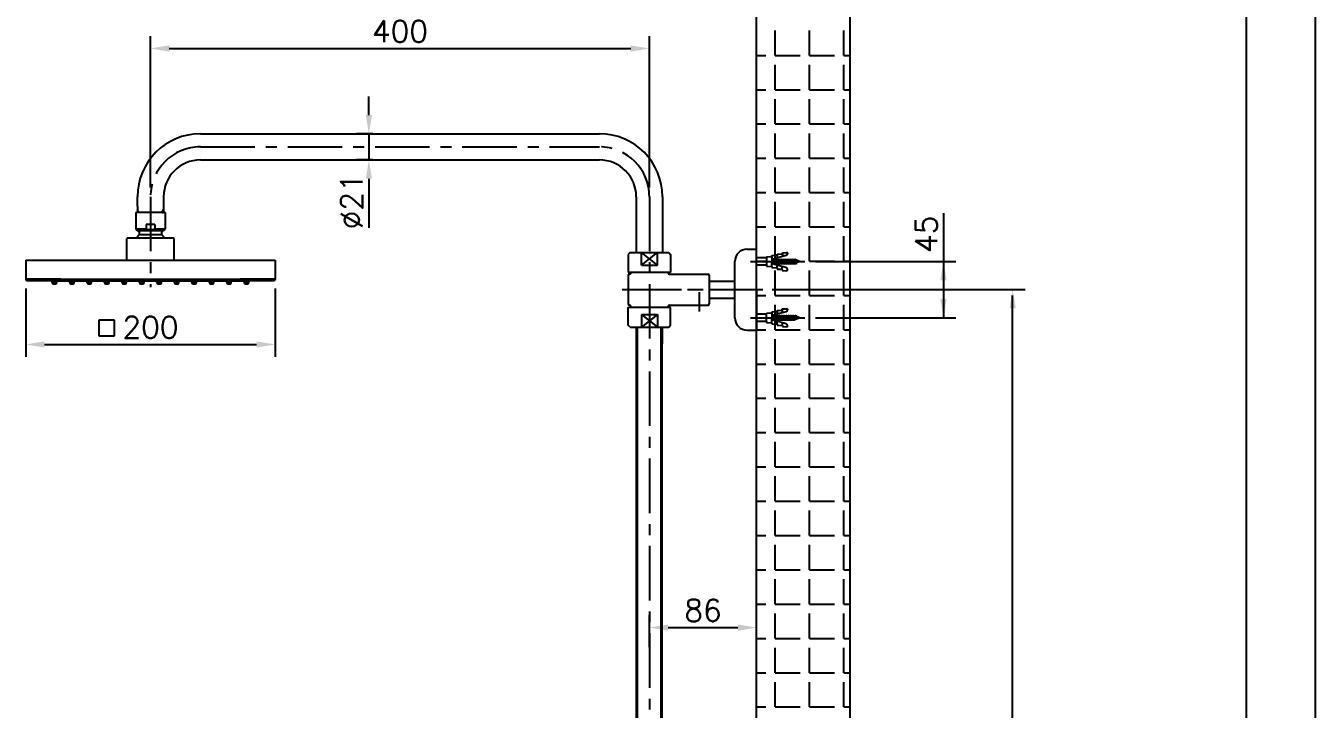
# Model space of a CAD drawing. Extents: x -7765 to -7345, y -606 to -12.
# Drawn here: x -7552.1 to -7345.3, y -321.7 to -212.1 of the extents above; entities that cross this region are included whole.
import ezdxf

# ---------------------------------------------------------------- set-up
doc = ezdxf.new("R2010")
doc.units = 0
doc.header["$LTSCALE"] = 7
doc.header["$MEASUREMENT"] = 0
doc.linetypes.add('CENTER', pattern=[2, 1.25, -0.25, 0.25, -0.25])
doc.layers.get('0').update_dxf_attribs({"color": 2, "linetype": 'CONTINUOUS'})
for name, color, linetype in [('CL', 1, 'CENTER'), ('D', 2, 'CONTINUOUS'), ('DIM', 2, 'CONTINUOUS'), ('DWG', 7, 'CONTINUOUS'), ('HT', 3, 'CONTINUOUS')]:
    doc.layers.add(name, color=color, linetype=linetype)
doc.styles.add('GHS', font='romans', dxfattribs={"bigfont": 'ghs'})

msp = doc.modelspace()

# ---------------------------------------------------------------- linework, layer by layer
for p, q in [((-7345.32, -11.96), (-7345.32, -605.96)), ((-7532.09, -238), (-7532.09, -213.72)), ((-7452.09, -238), (-7452.09, -213.72)), ((-7529.09, -215.72), (-7455.09, -215.72)), ((-7497.07, -226.4), (-7497.07, -223.4)), ((-7496.46, -229.4), (-7499.07, -229.4)), ((-7497.07, -229.4), (-7497.07, -233.6)), ((-7496.46, -233.6), (-7499.07, -233.6)), ((-7497.07, -236.6), (-7497.07, -244.5)), ((-7533.96, -242), (-7534.19, -242)), ((-7533.96, -242), (-7533.96, -242.02)), ((-7530.22, -242), (-7529.99, -242)), ((-7530.22, -242), (-7530.22, -242.02)), ((-7404.93, -242.12), (-7404.93, -258.9)), ((-7425.48, -249.9), (-7402.93, -249.9)), ((-7552.09, -254.23), (-7552.09, -265.19)), ((-7512.09, -254.23), (-7512.09, -265.19)), ((-7432.39, -254.4), (-7391.84, -254.4)), ((-7393.84, -458.1), (-7393.84, -255.33)), ((-7425.48, -258.9), (-7402.93, -258.9)), ((-7549.09, -263.19), (-7515.09, -263.19)), ((-7452.09, -311.75), (-7452.09, -306.6)), ((-7434.89, -311.75), (-7434.89, -306.6)), ((-7449.09, -308.6), (-7437.89, -308.6))]:
    msp.add_line(p, q)
at = {"color": 4}
msp.add_line((-7356.32, -591.96), (-7356.32, -42.96), dxfattribs=at)
at = {"color": 7, "linetype": 'Continuous'}
for p, q in [((-7534.42, -242.02), (-7534.42, -244.65)), ((-7529.76, -242.02), (-7534.42, -242.02)), ((-7531.41, -243.96), (-7532.76, -243.96)), ((-7532.76, -243.96), (-7532.76, -244.65)), ((-7531.41, -243.96), (-7531.41, -244.65)), ((-7529.76, -242.02), (-7529.76, -244.65)), ((-7534.42, -244.65), (-7532.76, -244.65)), ((-7534.32, -244.82), (-7529.86, -244.82)), ((-7534.32, -244.82), (-7534.05, -244.98)), ((-7530.12, -244.98), (-7534.05, -244.98)), ((-7530.22, -245.59), (-7533.96, -245.59)), ((-7531.41, -244.65), (-7529.76, -244.65)), ((-7529.86, -244.82), (-7530.12, -244.98)), ((-7535.89, -249.67), (-7535.89, -246.22)), ((-7535.76, -246.09), (-7528.42, -246.09)), ((-7528.29, -249.67), (-7528.29, -246.22)), ((-7552.09, -249.67), (-7512.09, -249.67)), ((-7552.09, -249.67), (-7552.09, -252.73)), ((-7512.09, -249.67), (-7512.09, -252.73)), ((-7551.89, -252.88), (-7551.89, -252.86)), ((-7551.89, -252.93), (-7551.89, -252.88)), ((-7551.29, -252.86), (-7512.89, -252.86)), ((-7547.85, -253.26), (-7547.87, -252.91)), ((-7547.85, -253.26), (-7547.13, -253.26)), ((-7547.65, -253.45), (-7547.33, -253.45)), ((-7547.13, -253.26), (-7547.1, -252.91)), ((-7545.05, -253.26), (-7545.07, -252.92)), ((-7545.05, -253.26), (-7544.33, -253.26)), ((-7544.85, -253.45), (-7544.53, -253.45)), ((-7544.33, -253.26), (-7544.31, -252.93)), ((-7542.25, -253.26), (-7542.27, -252.94)), ((-7542.25, -253.26), (-7541.53, -253.26)), ((-7542.05, -253.45), (-7541.73, -253.45)), ((-7541.53, -253.26), (-7541.51, -252.94)), ((-7539.45, -253.26), (-7539.47, -252.95)), ((-7539.45, -253.26), (-7538.73, -253.26)), ((-7539.25, -253.45), (-7538.93, -253.45)), ((-7538.73, -253.26), (-7538.71, -252.95)), ((-7536.65, -253.26), (-7536.67, -252.95)), ((-7536.65, -253.26), (-7535.93, -253.26)), ((-7536.45, -253.45), (-7536.13, -253.45)), ((-7535.93, -253.26), (-7535.91, -252.95)), ((-7533.85, -253.26), (-7533.87, -252.96)), ((-7533.85, -253.26), (-7533.13, -253.26)), ((-7533.65, -253.45), (-7533.33, -253.45)), ((-7533.13, -253.26), (-7533.11, -252.96)), ((-7531.05, -253.26), (-7531.07, -252.96)), ((-7531.05, -253.26), (-7530.33, -253.26)), ((-7530.85, -253.45), (-7530.53, -253.45)), ((-7530.33, -253.26), (-7530.31, -252.96)), ((-7528.25, -253.26), (-7528.27, -252.95)), ((-7528.25, -253.26), (-7527.53, -253.26)), ((-7528.05, -253.45), (-7527.73, -253.45)), ((-7527.53, -253.26), (-7527.51, -252.95)), ((-7525.45, -253.26), (-7525.47, -252.95)), ((-7525.45, -253.26), (-7524.73, -253.26)), ((-7525.25, -253.45), (-7524.93, -253.45)), ((-7524.73, -253.26), (-7524.71, -252.95)), ((-7522.65, -253.26), (-7522.67, -252.94)), ((-7522.65, -253.26), (-7521.93, -253.26)), ((-7522.45, -253.45), (-7522.13, -253.45)), ((-7521.93, -253.26), (-7521.91, -252.94)), ((-7519.85, -253.26), (-7519.87, -252.93)), ((-7519.85, -253.26), (-7519.13, -253.26)), ((-7519.65, -253.45), (-7519.33, -253.45)), ((-7519.13, -253.26), (-7519.1, -252.92)), ((-7517.05, -253.26), (-7517.07, -252.91)), ((-7517.05, -253.26), (-7516.33, -253.26)), ((-7516.85, -253.45), (-7516.53, -253.45)), ((-7516.33, -253.26), (-7516.3, -252.91)), ((-7512.29, -252.86), (-7512.29, -252.93)), ((-7454.14, -354.38), (-7454.14, -260.4)), ((-7453.98, -354.98), (-7453.98, -260.4)), ((-7450.2, -364.88), (-7450.2, -260.4)), ((-7450.04, -364.96), (-7450.04, -260.4))]:
    msp.add_line(p, q, dxfattribs=at)
for centre, radius, start, end in [((-7534.22, -244.65), 0.2, 180, 240), ((-7532.09, -247.25), 2.5, 138.3335, 152.2305), ((-7534.25, -245.32), 0.4, 318.3335, 60), ((-7529.92, -245.32), 0.4, 120, 221.6665), ((-7532.09, -247.25), 2.5, 27.7695, 41.6665), ((-7529.96, -244.65), 0.2, 300, 0), ((-7535.76, -246.22), 0.13, 90, 180), ((-7528.42, -246.22), 0.13, 0, 90), ((-7551.89, -252.73), 0.2, 180, 269.5462), ((-7532.09, 2246.99), 2500, 269.54616, 269.63733), ((-7532.09, 2246.99), 2499.72, 269.55992, 270.44008), ((-7532.09, 2246.99), 2499.92, 269.55992, 270.44008), ((-7547.65, -253.25), 0.2, 184, 270), ((-7547.33, -253.25), 0.2, 270, 356), ((-7532.09, 2246.99), 2500, 269.65677, 269.70153), ((-7544.85, -253.25), 0.2, 184, 270), ((-7544.53, -253.25), 0.2, 270, 356), ((-7532.09, 2246.99), 2500, 269.72092, 269.76572), ((-7542.05, -253.25), 0.2, 184, 270), ((-7541.73, -253.25), 0.2, 270, 356), ((-7532.09, 2246.99), 2500, 269.78508, 269.8299), ((-7539.25, -253.25), 0.2, 184, 270), ((-7538.93, -253.25), 0.2, 270, 356), ((-7532.09, 2246.99), 2500, 269.84924, 269.89408), ((-7536.45, -253.25), 0.2, 184, 270), ((-7536.13, -253.25), 0.2, 270, 356), ((-7532.09, 2246.99), 2500, 269.9134, 269.95826), ((-7533.65, -253.25), 0.2, 184, 270), ((-7533.33, -253.25), 0.2, 270, 356), ((-7532.09, 2246.99), 2500, 269.97757, 270.02243), ((-7530.85, -253.25), 0.2, 184, 270), ((-7530.53, -253.25), 0.2, 270, 356), ((-7532.09, 2246.99), 2500, 270.04174, 270.0866), ((-7528.05, -253.25), 0.2, 184, 270), ((-7527.73, -253.25), 0.2, 270, 356), ((-7532.09, 2246.99), 2500, 270.10592, 270.15075), ((-7525.25, -253.25), 0.2, 184, 270), ((-7524.93, -253.25), 0.2, 270, 356), ((-7532.09, 2246.99), 2500, 270.17011, 270.2149), ((-7522.45, -253.25), 0.2, 184, 270), ((-7522.13, -253.25), 0.2, 270, 356), ((-7532.09, 2246.99), 2500, 270.23431, 270.27904), ((-7519.65, -253.25), 0.2, 184, 270), ((-7519.33, -253.25), 0.2, 270, 356), ((-7532.09, 2246.99), 2500, 270.29852, 270.34317), ((-7516.85, -253.25), 0.2, 184, 270), ((-7516.53, -253.25), 0.2, 270, 356), ((-7532.09, 2246.99), 2500, 270.36274, 270.45384), ((-7512.29, -252.73), 0.2, 270.4538, 0)]:
    msp.add_arc(centre, radius, start, end, dxfattribs=at)
for points, start_tangent, end_tangent in [([(-7532.09, -244.82), (-7532.18, -244.82), (-7532.27, -244.82), (-7532.35, -244.81), (-7532.41, -244.81), (-7532.47, -244.8), (-7532.53, -244.79), (-7532.57, -244.78), (-7532.62, -244.77), (-7532.66, -244.75), (-7532.69, -244.74), (-7532.72, -244.72), (-7532.74, -244.7), (-7532.76, -244.67), (-7532.76, -244.65)], (-1, 0), (0, 1)), ([(-7531.41, -244.65), (-7531.42, -244.68), (-7531.43, -244.7), (-7531.46, -244.72), (-7531.49, -244.74), (-7531.52, -244.75), (-7531.56, -244.77), (-7531.61, -244.78), (-7531.66, -244.79), (-7531.71, -244.8), (-7531.77, -244.81), (-7531.84, -244.81), (-7531.91, -244.82), (-7532, -244.82), (-7532.09, -244.82)], (0, -1), (-1, 0)), ([(-7552.09, -252.66), (-7552.06, -252.65)], (0.008637, 0.999963), (0.970742, -0.240127)), ([(-7552.09, -252.66), (-7552.06, -252.76)], (0, -1), (0.495966, -0.868342)), ([(-7552.06, -252.65), (-7551.98, -252.65), (-7551.85, -252.65), (-7551.69, -252.65), (-7551.5, -252.65), (-7551.29, -252.66)], (0.970742, -0.240127), (0.999983, -0.005764)), ([(-7552.06, -252.76), (-7551.99, -252.83), (-7551.89, -252.86)], (0.495966, -0.868342), (0.999969, -0.00792)), ([(-7551.89, -252.86), (-7551.87, -252.85), (-7551.81, -252.85), (-7551.71, -252.85), (-7551.59, -252.85), (-7551.44, -252.85), (-7551.29, -252.86)], (0.011718, 0.999931), (0.999971, -0.007681)), ([(-7547.92, -252.91), (-7547.89, -252.91), (-7547.87, -252.91)], (-0.059892, 0.998205), (0.990269, -0.139163)), ([(-7547.91, -252.93), (-7547.89, -252.93), (-7547.87, -252.93)], (-0.059892, 0.998205), (0.98986, -0.142047)), ([(-7547.91, -252.94), (-7547.89, -252.94), (-7547.87, -252.94)], (-0.059892, 0.998205), (0.989393, -0.145266)), ([(-7547.91, -252.95), (-7547.89, -252.95), (-7547.87, -252.95)], (-0.059892, 0.998205), (0.98888, -0.148718)), ([(-7547.87, -252.91), (-7547.81, -252.91), (-7547.7, -252.91), (-7547.56, -252.91), (-7547.41, -252.91), (-7547.27, -252.91), (-7547.16, -252.91), (-7547.1, -252.92)], (0.990269, -0.139163), (0.993215, 0.116293)), ([(-7547.11, -252.95), (-7547.09, -252.94), (-7547.06, -252.94)], (0.992684, 0.120742), (-0.059892, -0.998205)), ([(-7547.11, -252.96), (-7547.09, -252.95), (-7547.06, -252.95)], (0.992257, 0.1242), (-0.059892, -0.998205)), ([(-7547.1, -252.92), (-7547.09, -252.91), (-7547.06, -252.92)], (0.993215, 0.116293), (-0.059892, -0.998205)), ([(-7547.1, -252.93), (-7547.09, -252.93), (-7547.06, -252.93)], (0.992996, 0.11815), (-0.059892, -0.998205)), ([(-7545.11, -252.93), (-7545.09, -252.93), (-7545.07, -252.93)], (-0.059892, 0.998205), (0.99065, -0.136431)), ([(-7545.11, -252.94), (-7545.09, -252.94), (-7545.07, -252.95)], (-0.059892, 0.998205), (0.990287, -0.139038)), ([(-7545.11, -252.95), (-7545.09, -252.95), (-7545.07, -252.96)], (-0.059892, 0.998205), (0.989788, -0.142548)), ([(-7545.11, -252.96), (-7545.09, -252.96), (-7545.07, -252.97)], (-0.059892, 0.998205), (0.989779, -0.142611)), ([(-7545.07, -252.93), (-7545.01, -252.93), (-7544.9, -252.93), (-7544.76, -252.93), (-7544.61, -252.93), (-7544.47, -252.93), (-7544.36, -252.93), (-7544.3, -252.93)], (0.99065, -0.136431), (0.993424, 0.114494)), ([(-7544.31, -252.95), (-7544.29, -252.95), (-7544.26, -252.95)], (0.993272, 0.115804), (-0.059892, -0.998205)), ([(-7544.31, -252.96), (-7544.29, -252.96), (-7544.26, -252.96)], (0.993031, 0.11785), (-0.059892, -0.998205)), ([(-7544.31, -252.97), (-7544.29, -252.97), (-7544.26, -252.97)], (0.99241, 0.122971), (-0.059892, -0.998205)), ([(-7544.3, -252.93), (-7544.29, -252.93), (-7544.26, -252.93)], (0.993424, 0.114494), (-0.059892, -0.998205)), ([(-7542.31, -252.94), (-7542.29, -252.94), (-7542.27, -252.94)], (-0.059892, 0.998205), (0.991033, -0.133621)), ([(-7542.31, -252.96), (-7542.29, -252.95), (-7542.27, -252.96)], (-0.059892, 0.998205), (0.990607, -0.136739)), ([(-7542.31, -252.97), (-7542.29, -252.97), (-7542.27, -252.97)], (-0.059892, 0.998205), (0.990168, -0.139884)), ([(-7542.31, -252.98), (-7542.29, -252.98), (-7542.27, -252.98)], (-0.059892, 0.998205), (0.989523, -0.144377)), ([(-7542.27, -252.94), (-7542.21, -252.94), (-7542.1, -252.94), (-7541.96, -252.94), (-7541.81, -252.94), (-7541.67, -252.94), (-7541.56, -252.94), (-7541.51, -252.95)], (0.991033, -0.133621), (0.993547, 0.11342)), ([(-7541.51, -252.95), (-7541.49, -252.94), (-7541.46, -252.94)], (0.993547, 0.11342), (-0.059892, -0.998205)), ([(-7541.51, -252.96), (-7541.49, -252.96), (-7541.46, -252.96)], (0.993497, 0.113857), (-0.059892, -0.998205)), ([(-7541.51, -252.97), (-7541.49, -252.97), (-7541.46, -252.97)], (0.993383, 0.11485), (-0.059892, -0.998205)), ([(-7541.51, -252.98), (-7541.49, -252.98), (-7541.47, -252.98)], (0.993119, 0.117111), (-0.059892, -0.998205)), ([(-7539.51, -252.95), (-7539.49, -252.95), (-7539.47, -252.95)], (-0.059892, 0.998205), (0.991457, -0.130433)), ([(-7539.51, -252.97), (-7539.49, -252.96), (-7539.47, -252.97)], (-0.059892, 0.998205), (0.991279, -0.131777)), ([(-7539.51, -252.98), (-7539.49, -252.98), (-7539.47, -252.98)], (-0.059892, 0.998205), (0.990424, -0.138062)), ([(-7539.51, -252.99), (-7539.48, -252.99), (-7539.47, -252.99)], (-0.059892, 0.998205), (0.989829, -0.142259)), ([(-7539.47, -252.95), (-7539.41, -252.95), (-7539.3, -252.95), (-7539.16, -252.95), (-7539.01, -252.95), (-7538.87, -252.95), (-7538.76, -252.95), (-7538.71, -252.95)], (0.991457, -0.130433), (0.993525, 0.113609)), ([(-7538.71, -252.95), (-7538.69, -252.95), (-7538.66, -252.95)], (0.993525, 0.113609), (-0.059892, -0.998205)), ([(-7538.71, -252.97), (-7538.69, -252.97), (-7538.66, -252.97)], (0.993394, 0.114753), (-0.059892, -0.998205)), ([(-7538.71, -252.98), (-7538.69, -252.98), (-7538.67, -252.98)], (0.99366, 0.112426), (-0.059892, -0.998205)), ([(-7538.71, -252.99), (-7538.69, -252.99), (-7538.67, -252.99)], (0.993696, 0.112112), (-0.059892, -0.998205)), ([(-7536.71, -252.96), (-7536.69, -252.96), (-7536.67, -252.96)], (-0.059892, 0.998205), (0.991901, -0.127015)), ([(-7536.71, -252.97), (-7536.69, -252.97), (-7536.67, -252.97)], (-0.059892, 0.998205), (0.991528, -0.129893)), ([(-7536.71, -252.98), (-7536.69, -252.98), (-7536.67, -252.99)], (-0.059892, 0.998205), (0.990992, -0.133921)), ([(-7536.71, -252.99), (-7536.68, -252.99), (-7536.67, -253)], (-0.059892, 0.998205), (0.990132, -0.140139)), ([(-7536.67, -252.96), (-7536.61, -252.95), (-7536.5, -252.95), (-7536.36, -252.95), (-7536.21, -252.95), (-7536.07, -252.96), (-7535.96, -252.96), (-7535.91, -252.96)], (0.991901, -0.127015), (0.993299, 0.115573)), ([(-7535.91, -252.96), (-7535.89, -252.96), (-7535.86, -252.96)], (0.993299, 0.115573), (-0.059892, -0.998205)), ([(-7535.91, -252.98), (-7535.89, -252.97), (-7535.86, -252.97)], (0.993356, 0.115078), (-0.059892, -0.998205)), ([(-7535.91, -252.99), (-7535.89, -252.99), (-7535.87, -252.99)], (0.993564, 0.113277), (-0.059892, -0.998205)), ([(-7535.91, -253), (-7535.89, -252.99), (-7535.87, -253)], (0.994058, 0.108853), (-0.059892, -0.998205)), ([(-7533.91, -252.96), (-7533.89, -252.96), (-7533.87, -252.96)], (-0.059892, 0.998205), (0.992539, -0.121924)), ([(-7533.91, -252.98), (-7533.89, -252.97), (-7533.87, -252.98)], (-0.059892, 0.998205), (0.992375, -0.123253)), ([(-7533.91, -252.99), (-7533.89, -252.99), (-7533.87, -252.99)], (-0.059892, 0.998205), (0.992197, -0.124682)), ([(-7533.91, -253), (-7533.89, -253), (-7533.87, -253)], (-0.059892, 0.998205), (0.991336, -0.131348)), ([(-7533.87, -252.96), (-7533.81, -252.96), (-7533.7, -252.96), (-7533.56, -252.96), (-7533.41, -252.96), (-7533.28, -252.96), (-7533.16, -252.96), (-7533.11, -252.96)], (0.992539, -0.121924), (0.992804, 0.119749)), ([(-7533.11, -252.96), (-7533.09, -252.96), (-7533.06, -252.96)], (0.992804, 0.119749), (-0.059892, -0.998205)), ([(-7533.11, -252.98), (-7533.09, -252.98), (-7533.06, -252.98)], (0.992704, 0.120577), (-0.059892, -0.998205)), ([(-7533.11, -252.99), (-7533.09, -252.99), (-7533.07, -252.99)], (0.992679, 0.120782), (-0.059892, -0.998205)), ([(-7533.11, -253), (-7533.09, -253), (-7533.07, -253)], (0.993042, 0.117764), (-0.059892, -0.998205)), ([(-7531.11, -252.96), (-7531.09, -252.96), (-7531.07, -252.96)], (-0.059892, 0.998205), (0.992816, -0.11965)), ([(-7531.11, -252.98), (-7531.09, -252.98), (-7531.07, -252.98)], (-0.059892, 0.998205), (0.992731, -0.120351)), ([(-7531.11, -252.99), (-7531.09, -252.99), (-7531.07, -252.99)], (-0.059892, 0.998205), (0.992734, -0.120333)), ([(-7531.11, -253), (-7531.09, -253), (-7531.07, -253)], (-0.059892, 0.998205), (0.993019, -0.117953)), ([(-7531.07, -252.96), (-7531.01, -252.96), (-7530.9, -252.96), (-7530.76, -252.96), (-7530.61, -252.96), (-7530.48, -252.96), (-7530.36, -252.96), (-7530.31, -252.96)], (0.992816, -0.11965), (0.99248, 0.122403)), ([(-7530.31, -252.96), (-7530.29, -252.96), (-7530.26, -252.96)], (0.99248, 0.122403), (-0.059892, -0.998205)), ([(-7530.31, -252.98), (-7530.29, -252.97), (-7530.26, -252.98)], (0.992253, 0.124231), (-0.059892, -0.998205)), ([(-7530.31, -252.99), (-7530.29, -252.99), (-7530.27, -252.99)], (0.991962, 0.126538), (-0.059892, -0.998205)), ([(-7530.31, -253), (-7530.29, -253), (-7530.27, -253)], (0.99151, 0.130027), (-0.059892, -0.998205)), ([(-7528.31, -252.96), (-7528.29, -252.96), (-7528.27, -252.96)], (-0.059892, 0.998205), (0.993262, -0.115886)), ([(-7528.31, -252.97), (-7528.29, -252.97), (-7528.27, -252.98)], (-0.059892, 0.998205), (0.993317, -0.115415)), ([(-7528.31, -252.99), (-7528.29, -252.99), (-7528.27, -252.99)], (-0.059892, 0.998205), (0.993522, -0.11364)), ([(-7528.31, -253), (-7528.29, -252.99), (-7528.27, -253)], (-0.059892, 0.998205), (0.994086, -0.108599)), ([(-7528.27, -252.96), (-7528.21, -252.96), (-7528.1, -252.96), (-7527.96, -252.95), (-7527.82, -252.95), (-7527.68, -252.95), (-7527.56, -252.95), (-7527.51, -252.96)], (0.993262, -0.115886), (0.99198, 0.126392)), ([(-7527.51, -252.96), (-7527.49, -252.96), (-7527.46, -252.96)], (0.99198, 0.126392), (-0.059892, -0.998205)), ([(-7527.51, -252.97), (-7527.49, -252.97), (-7527.46, -252.97)], (0.991587, 0.12944), (-0.059892, -0.998205)), ([(-7527.51, -252.99), (-7527.49, -252.98), (-7527.47, -252.98)], (0.990999, 0.133867), (-0.059892, -0.998205)), ([(-7527.51, -253), (-7527.49, -252.99), (-7527.47, -252.99)], (0.990188, 0.139742), (-0.059892, -0.998205)), ([(-7525.51, -252.95), (-7525.49, -252.95), (-7525.47, -252.95)], (-0.059892, 0.998205), (0.993481, -0.113996)), ([(-7525.51, -252.97), (-7525.49, -252.97), (-7525.47, -252.97)], (-0.059892, 0.998205), (0.993878, -0.110482)), ([(-7525.51, -252.98), (-7525.49, -252.98), (-7525.47, -252.98)], (-0.059892, 0.998205), (0.993561, -0.113303)), ([(-7525.51, -252.99), (-7525.49, -252.99), (-7525.47, -252.99)], (-0.059892, 0.998205), (0.993618, -0.112795)), ([(-7525.47, -252.95), (-7525.42, -252.95), (-7525.3, -252.95), (-7525.16, -252.95), (-7525.02, -252.95), (-7524.88, -252.95), (-7524.76, -252.95), (-7524.71, -252.95)], (0.993481, -0.113996), (0.991473, 0.130311)), ([(-7524.71, -252.95), (-7524.69, -252.95), (-7524.66, -252.95)], (0.991473, 0.130311), (-0.059892, -0.998205)), ([(-7524.71, -252.97), (-7524.69, -252.96), (-7524.66, -252.97)], (0.988824, 0.149085), (-0.059892, -0.998205)), ([(-7524.71, -252.98), (-7524.69, -252.98), (-7524.67, -252.98)], (0.99054, 0.137228), (-0.059892, -0.998205)), ([(-7524.71, -252.99), (-7524.69, -252.99), (-7524.67, -252.99)], (0.989859, 0.142052), (-0.059892, -0.998205)), ([(-7522.71, -252.94), (-7522.69, -252.94), (-7522.67, -252.95)], (-0.059892, 0.998205), (0.993484, -0.113972)), ([(-7522.71, -252.96), (-7522.69, -252.96), (-7522.67, -252.96)], (-0.059892, 0.998205), (0.993406, -0.114648)), ([(-7522.71, -252.97), (-7522.69, -252.97), (-7522.67, -252.97)], (-0.059892, 0.998205), (0.993322, -0.115373)), ([(-7522.71, -252.98), (-7522.69, -252.98), (-7522.67, -252.98)], (-0.059892, 0.998205), (0.993112, -0.117166)), ([(-7522.67, -252.95), (-7522.62, -252.94), (-7522.5, -252.94), (-7522.37, -252.94), (-7522.22, -252.94), (-7522.08, -252.94), (-7521.96, -252.94), (-7521.91, -252.94)], (0.993484, -0.113972), (0.99107, 0.133343)), ([(-7521.91, -252.94), (-7521.89, -252.94), (-7521.86, -252.94)], (0.99107, 0.133343), (-0.059892, -0.998205)), ([(-7521.91, -252.96), (-7521.89, -252.95), (-7521.86, -252.96)], (0.99071, 0.135988), (-0.059892, -0.998205)), ([(-7521.91, -252.97), (-7521.89, -252.97), (-7521.86, -252.97)], (0.990187, 0.139751), (-0.059892, -0.998205)), ([(-7521.91, -252.98), (-7521.89, -252.98), (-7521.87, -252.98)], (0.989569, 0.144062), (-0.059892, -0.998205)), ([(-7519.91, -252.93), (-7519.89, -252.93), (-7519.87, -252.93)], (-0.059892, 0.998205), (0.993354, -0.115101)), ([(-7519.91, -252.95), (-7519.89, -252.95), (-7519.87, -252.95)], (-0.059892, 0.998205), (0.993221, -0.116241)), ([(-7519.91, -252.96), (-7519.89, -252.96), (-7519.87, -252.96)], (-0.059892, 0.998205), (0.99301, -0.118026)), ([(-7519.91, -252.97), (-7519.89, -252.97), (-7519.87, -252.97)], (-0.059892, 0.998205), (0.993103, -0.117247)), ([(-7519.87, -252.93), (-7519.82, -252.93), (-7519.7, -252.93), (-7519.57, -252.93), (-7519.42, -252.93), (-7519.28, -252.93), (-7519.16, -252.93), (-7519.1, -252.93)], (0.993354, -0.115101), (0.99072, 0.135921)), ([(-7519.11, -252.95), (-7519.09, -252.94), (-7519.06, -252.94)], (0.990307, 0.138893), (-0.059892, -0.998205)), ([(-7519.11, -252.96), (-7519.09, -252.95), (-7519.06, -252.95)], (0.989825, 0.142289), (-0.059892, -0.998205)), ([(-7519.11, -252.97), (-7519.09, -252.96), (-7519.06, -252.96)], (0.989684, 0.143268), (-0.059892, -0.998205)), ([(-7519.1, -252.93), (-7519.09, -252.93), (-7519.06, -252.93)], (0.99072, 0.135921), (-0.059892, -0.998205)), ([(-7517.11, -252.92), (-7517.09, -252.91), (-7517.07, -252.92)], (-0.059892, 0.998205), (0.993171, -0.11667)), ([(-7517.11, -252.93), (-7517.09, -252.93), (-7517.07, -252.93)], (-0.059892, 0.998205), (0.99297, -0.118364)), ([(-7517.11, -252.94), (-7517.09, -252.94), (-7517.07, -252.95)], (-0.059892, 0.998205), (0.992688, -0.120711)), ([(-7517.11, -252.95), (-7517.09, -252.95), (-7517.07, -252.96)], (-0.059892, 0.998205), (0.992301, -0.123849)), ([(-7517.07, -252.92), (-7517.02, -252.91), (-7516.9, -252.91), (-7516.77, -252.91), (-7516.62, -252.91), (-7516.48, -252.91), (-7516.36, -252.91), (-7516.3, -252.91)], (0.993171, -0.11667), (0.99029, 0.139015)), ([(-7516.31, -252.94), (-7516.29, -252.94), (-7516.26, -252.94)], (0.989441, 0.144936), (-0.059892, -0.998205)), ([(-7516.31, -252.95), (-7516.29, -252.95), (-7516.26, -252.95)], (0.988948, 0.148262), (-0.059892, -0.998205)), ([(-7516.3, -252.91), (-7516.29, -252.91), (-7516.26, -252.91)], (0.99029, 0.139015), (-0.059892, -0.998205)), ([(-7516.3, -252.93), (-7516.29, -252.93), (-7516.26, -252.93)], (0.989892, 0.141821), (-0.059892, -0.998205)), ([(-7512.89, -252.66), (-7512.68, -252.65), (-7512.49, -252.65), (-7512.32, -252.65), (-7512.2, -252.65), (-7512.12, -252.65), (-7512.09, -252.66)], (0.999983, 0.005763), (-0.015518, -0.99988)), ([(-7512.89, -252.86), (-7512.73, -252.85), (-7512.59, -252.85), (-7512.46, -252.85), (-7512.37, -252.85), (-7512.31, -252.85), (-7512.29, -252.86)], (0.999971, 0.00768), (-0.002074, -0.999998)), ([(-7512.11, -252.76), (-7512.19, -252.83), (-7512.29, -252.86)], (-0.495934, -0.86836), (-0.999969, -0.00792)), ([(-7512.09, -252.66), (-7512.11, -252.76)], (0, -1), (-0.495934, -0.86836))]:
    msp.add_spline(points, degree=3, dxfattribs=dict(at, start_tangent=start_tangent, end_tangent=end_tangent))
for points in [[(-7529.09, -215.22), (-7529.09, -216.22), (-7532.09, -215.72)], [(-7455.09, -215.22), (-7455.09, -216.22), (-7452.09, -215.72)], [(-7497.57, -226.4), (-7496.57, -226.4), (-7497.07, -229.4)], [(-7497.57, -236.6), (-7496.57, -236.6), (-7497.07, -233.6)], [(-7405.43, -252.9), (-7404.43, -252.9), (-7404.93, -249.9)], [(-7405.43, -255.9), (-7404.43, -255.9), (-7404.93, -258.9)], [(-7394.34, -257.4), (-7393.34, -257.4), (-7393.84, -254.4)], [(-7549.09, -262.69), (-7549.09, -263.69), (-7552.09, -263.19)], [(-7515.09, -262.69), (-7515.09, -263.69), (-7512.09, -263.19)], [(-7449.09, -308.1), (-7449.09, -309.1), (-7452.09, -308.6)], [(-7437.89, -308.1), (-7437.89, -309.1), (-7434.89, -308.6)]]:
    msp.add_solid(points)
at = {"layer": 'CL'}
for p, q in [((-7524.09, -231.5), (-7460.09, -231.5)), ((-7532.09, -239.5), (-7532.09, -254.01)), ((-7452.09, -239.5), (-7452.09, -430.76)), ((-7435.89, -249.9), (-7426.98, -249.9)), ((-7456.47, -254.4), (-7433.89, -254.4)), ((-7455.71, -254.4), (-7440.67, -254.4)), ((-7444.09, -254.78), (-7444.09, -257.9)), ((-7435.89, -258.9), (-7426.98, -258.9))]:
    msp.add_line(p, q, dxfattribs=at)
for centre, start, end in [((-7524.09, -239.5), 90, 180), ((-7460.09, -239.5), 0, 90)]:
    msp.add_arc(centre, 8, start, end, dxfattribs=at)
at = {"layer": 'D'}
for p, q in [((-7533.96, -242), (-7534.19, -241.57)), ((-7530.22, -242), (-7529.99, -241.57)), ((-7433.29, -249.29), (-7434.89, -249.29)), ((-7433.29, -249.13), (-7432.45, -249.09)), ((-7433.29, -249.29), (-7433.29, -249.13)), ((-7433.29, -249.29), (-7433.29, -250.49)), ((-7432.48, -249.58), (-7432.17, -250.35)), ((-7432.45, -248.93), (-7431.61, -248.88)), ((-7432.45, -249.09), (-7432.45, -248.93)), ((-7430.16, -248.94), (-7432.45, -249.55)), ((-7432.45, -249.09), (-7432.45, -249.9)), ((-7432.45, -249.58), (-7428.75, -249.58)), ((-7432.45, -250.7), (-7432.45, -249.9)), ((-7432.17, -249.45), (-7431.81, -250.35)), ((-7431.81, -249.45), (-7431.45, -250.35)), ((-7431.61, -248.71), (-7430.77, -248.66)), ((-7431.61, -248.88), (-7431.61, -248.71)), ((-7431.61, -248.88), (-7431.61, -249.33)), ((-7431.45, -249.45), (-7431.09, -250.35)), ((-7431.09, -249.45), (-7430.73, -250.35)), ((-7430.77, -248.48), (-7430.04, -248.44)), ((-7430.77, -248.66), (-7430.77, -248.48)), ((-7430.77, -248.66), (-7430.77, -249.1)), ((-7430.72, -249.45), (-7430.36, -250.35)), ((-7430.36, -249.45), (-7430, -250.35)), ((-7430, -249.45), (-7429.64, -250.35)), ((-7429.94, -248.54), (-7429.94, -248.65)), ((-7429.64, -249.45), (-7429.28, -250.35)), ((-7429.28, -249.45), (-7428.92, -250.35)), ((-7428.91, -249.45), (-7428.55, -250.35)), ((-7427.98, -249.9), (-7428.75, -249.58)), ((-7427.98, -249.9), (-7428.75, -250.22)), ((-7455.03, -251.66), (-7455.09, -251.74)), ((-7449.14, -251.66), (-7449.08, -251.74)), ((-7433.29, -250.49), (-7434.89, -250.49)), ((-7433.29, -250.49), (-7433.29, -250.65)), ((-7433.29, -250.65), (-7432.45, -250.7)), ((-7432.45, -250.22), (-7428.76, -250.22)), ((-7430.16, -250.87), (-7432.45, -250.24)), ((-7432.45, -250.7), (-7432.45, -250.87)), ((-7432.45, -250.87), (-7431.62, -250.92)), ((-7431.62, -250.92), (-7431.61, -250.47)), ((-7431.62, -250.92), (-7431.62, -251.09)), ((-7431.62, -251.09), (-7430.78, -251.14)), ((-7430.78, -251.14), (-7430.78, -250.7)), ((-7430.78, -251.14), (-7430.78, -251.32)), ((-7430.78, -251.32), (-7430.05, -251.36)), ((-7429.94, -251.26), (-7429.94, -251.16)), ((-7433.29, -258.31), (-7434.89, -258.32)), ((-7433.29, -258.15), (-7432.45, -258.1)), ((-7433.29, -258.31), (-7433.29, -258.15)), ((-7433.29, -259.51), (-7433.29, -258.31)), ((-7432.45, -257.94), (-7431.62, -257.89)), ((-7432.45, -258.1), (-7432.45, -257.94)), ((-7430.16, -257.94), (-7432.45, -258.56)), ((-7432.45, -258.1), (-7432.45, -258.91)), ((-7431.62, -257.72), (-7430.78, -257.67)), ((-7431.62, -257.89), (-7431.62, -257.72)), ((-7431.62, -257.89), (-7431.61, -258.33)), ((-7430.78, -257.49), (-7430.05, -257.45)), ((-7430.78, -257.67), (-7430.78, -257.49)), ((-7430.78, -257.67), (-7430.78, -258.11)), ((-7430.72, -259.36), (-7430.36, -258.46)), ((-7430.36, -259.36), (-7430, -258.45)), ((-7430, -259.35), (-7429.64, -258.45)), ((-7429.94, -257.55), (-7429.94, -257.65)), ((-7429.64, -259.35), (-7429.28, -258.45)), ((-7429.28, -259.35), (-7428.92, -258.45)), ((-7428.91, -259.35), (-7428.55, -258.45)), ((-7433.29, -259.51), (-7434.89, -259.52)), ((-7433.29, -259.51), (-7433.29, -259.67)), ((-7433.29, -259.67), (-7432.45, -259.72)), ((-7432.48, -259.23), (-7432.17, -258.46)), ((-7432.45, -258.59), (-7428.76, -258.58)), ((-7432.45, -259.72), (-7432.45, -258.91)), ((-7432.45, -259.23), (-7428.75, -259.22)), ((-7430.16, -259.87), (-7432.45, -259.26)), ((-7432.45, -259.72), (-7432.45, -259.88)), ((-7432.45, -259.88), (-7431.61, -259.93)), ((-7432.17, -259.36), (-7431.81, -258.46)), ((-7431.81, -259.36), (-7431.45, -258.46)), ((-7431.61, -259.93), (-7431.61, -259.48)), ((-7431.61, -259.93), (-7431.61, -260.1)), ((-7431.61, -260.1), (-7430.77, -260.14)), ((-7431.45, -259.36), (-7431.09, -258.46)), ((-7431.09, -259.36), (-7430.73, -258.46)), ((-7430.77, -260.14), (-7430.77, -259.71)), ((-7430.77, -260.14), (-7430.77, -260.32)), ((-7430.77, -260.32), (-7430.04, -260.36)), ((-7429.94, -260.26), (-7429.94, -260.16)), ((-7427.98, -258.9), (-7428.75, -258.58)), ((-7427.98, -258.9), (-7428.75, -259.22))]:
    msp.add_line(p, q, dxfattribs=at)
at = {"layer": 'D', "ltscale": 3}
for p, q in [((-7454.98, -257.2), (-7455.1, -257.04)), ((-7449.2, -257.2), (-7449.08, -257.04))]:
    msp.add_line(p, q, dxfattribs=at)
at = {"layer": 'D'}
for centre, radius, start, end in [((-7430.24, -248.65), 0.3, 284.9971, 359.8767), ((-7430.04, -248.54), 0.1, 359.8767, 93.1016), ((-7430.24, -251.16), 0.3, 359.8767, 74.7563), ((-7430.04, -251.26), 0.1, 266.6517, 359.8767), ((-7430.24, -257.65), 0.3, 285.2437, 0.1233), ((-7430.04, -257.55), 0.1, 0.1233, 93.3483), ((-7430.24, -260.16), 0.3, 0.1233, 75.0029), ((-7430.04, -260.26), 0.1, 266.8984, 0.1233)]:
    msp.add_arc(centre, radius, start, end, dxfattribs=at)
at = {"layer": 'DIM'}
for p, q in [((-7540.35, -259.29), (-7540.35, -261.79)), ((-7537.85, -259.29), (-7540.35, -259.29)), ((-7537.85, -261.79), (-7537.85, -259.29)), ((-7540.35, -261.79), (-7537.85, -261.79))]:
    msp.add_line(p, q, dxfattribs=at)
at = {"layer": 'DWG'}
for p, q in [((-7524.09, -229.4), (-7460.09, -229.4)), ((-7524.09, -233.6), (-7460.09, -233.6)), ((-7534.19, -241), (-7534.19, -239.5)), ((-7529.99, -239.5), (-7529.99, -241)), ((-7534.19, -241), (-7534.19, -242.02)), ((-7436.39, -247.9), (-7434.99, -247.9)), ((-7434.89, -250.3), (-7434.89, -248)), ((-7434.89, -248.3), (-7434.89, -248)), ((-7455.19, -248.46), (-7455.49, -248.76)), ((-7455.49, -248.76), (-7455.49, -251.6)), ((-7455.19, -248.46), (-7448.99, -248.46)), ((-7453.37, -250.46), (-7453.37, -248.46)), ((-7453.37, -250.46), (-7450.81, -248.46)), ((-7450.81, -250.46), (-7453.37, -248.46)), ((-7450.81, -250.46), (-7450.81, -248.46)), ((-7448.99, -248.46), (-7448.69, -248.76)), ((-7448.69, -248.76), (-7448.69, -251.6)), ((-7438.39, -258.9), (-7438.39, -249.9)), ((-7434.89, -254.4), (-7434.89, -248.5)), ((-7455.49, -251.6), (-7455.43, -251.66)), ((-7455.49, -252.1), (-7455.49, -256.7)), ((-7448.75, -251.66), (-7455.43, -251.66)), ((-7455.29, -251.9), (-7455.29, -251.9)), ((-7455.09, -251.7), (-7455.09, -251.66)), ((-7453.37, -250.46), (-7450.81, -250.46)), ((-7449.09, -251.7), (-7449.09, -251.66)), ((-7448.89, -251.9), (-7442.69, -251.9)), ((-7448.69, -251.6), (-7448.75, -251.66)), ((-7442.49, -252.1), (-7442.49, -256.7)), ((-7434.89, -254.4), (-7434.89, -250.3)), ((-7434.89, -254.4), (-7434.89, -250.3)), ((-7434.89, -254.4), (-7434.89, -250.3)), ((-7434.89, -254.4), (-7434.89, -250.3)), ((-7434.89, -254.4), (-7434.89, -250.3)), ((-7434.89, -254.4), (-7434.89, -250.3)), ((-7442.49, -253.02), (-7438.39, -253.02)), ((-7442.49, -255.78), (-7438.39, -255.78)), ((-7434.89, -254.4), (-7434.89, -258.5)), ((-7434.89, -254.4), (-7434.89, -258.5)), ((-7434.89, -254.4), (-7434.89, -258.5)), ((-7434.89, -254.4), (-7434.89, -258.5)), ((-7434.89, -254.4), (-7434.89, -258.5)), ((-7434.89, -254.4), (-7434.89, -258.5)), ((-7434.89, -254.4), (-7434.89, -260.3)), ((-7455.49, -257.26), (-7455.43, -257.2)), ((-7455.49, -260.1), (-7455.49, -257.26)), ((-7455.43, -257.2), (-7448.75, -257.2)), ((-7455.29, -256.9), (-7455.29, -256.9)), ((-7455.09, -257.1), (-7455.09, -257.2)), ((-7453.37, -258.4), (-7453.37, -260.4)), ((-7453.37, -258.4), (-7450.81, -258.4)), ((-7453.37, -258.4), (-7450.81, -260.4)), ((-7450.81, -258.4), (-7453.37, -260.4)), ((-7450.81, -258.4), (-7450.81, -260.4)), ((-7449.09, -257.1), (-7449.09, -257.2)), ((-7448.89, -256.9), (-7442.69, -256.9)), ((-7448.69, -257.26), (-7448.75, -257.2)), ((-7448.69, -260.1), (-7448.69, -257.26)), ((-7455.19, -260.4), (-7455.49, -260.1)), ((-7455.19, -260.4), (-7448.99, -260.4)), ((-7454.14, -260.4), (-7454.14, -261.48)), ((-7450.04, -260.4), (-7450.04, -263.1)), ((-7448.99, -260.4), (-7448.69, -260.1)), ((-7434.89, -258.5), (-7434.89, -260.8)), ((-7434.89, -260.5), (-7434.89, -260.8)), ((-7436.39, -260.9), (-7434.99, -260.9))]:
    msp.add_line(p, q, dxfattribs=at)
at = {"layer": 'DWG', "ltscale": 10}
for p, q in [((-7454.19, -239.5), (-7454.19, -248.46)), ((-7449.99, -239.5), (-7449.99, -248.46))]:
    msp.add_line(p, q, dxfattribs=at)
at = {"layer": 'DWG', "ltscale": 0.5}
msp.add_line((-7529.99, -241), (-7529.99, -242.02), dxfattribs=at)
at = {"layer": 'DWG'}
for centre, radius, start, end in [((-7524.09, -239.5), 10.1, 90, 180), ((-7460.09, -239.5), 10.1, 0, 90), ((-7460.09, -239.5), 5.9, 0, 90), ((-7436.39, -249.9), 2, 90, 180), ((-7434.99, -248), 0.1, 0, 90), ((-7455.29, -252.1), 0.2, 90, 180), ((-7455.29, -251.7), 0.2, 270, 360), ((-7448.89, -251.7), 0.2, 180, 270), ((-7442.69, -252.1), 0.2, 0, 90), ((-7455.29, -256.7), 0.2, 180, 270), ((-7455.29, -257.1), 0.2, 0, 90), ((-7448.89, -257.1), 0.2, 90, 180), ((-7442.69, -256.7), 0.2, 270, 0), ((-7436.39, -258.9), 2, 180, 270), ((-7434.99, -260.8), 0.1, 270, 0)]:
    msp.add_arc(centre, radius, start, end, dxfattribs=at)
at = {"layer": 'DWG', "ltscale": 0.5}
msp.add_arc((-7524.09, -239.5), 5.9, 90, 180, dxfattribs=at)
at = {"layer": 'HT', "ltscale": 0.5}
for p, q in [((-7434.89, -560.3), (-7434.89, -113.2)), ((-7419.89, -566.7), (-7419.89, -113.2)), ((-7431.9, -216.83), (-7431.9, -212.83)), ((-7426.4, -216.83), (-7426.4, -212.83)), ((-7420.9, -216.83), (-7420.9, -212.83)), ((-7434.89, -216.83), (-7433.4, -216.83)), ((-7431.9, -216.83), (-7427.9, -216.83)), ((-7426.4, -216.83), (-7422.4, -216.83)), ((-7420.9, -216.83), (-7419.89, -216.83)), ((-7431.9, -222.33), (-7431.9, -218.33)), ((-7426.4, -222.33), (-7426.4, -218.33)), ((-7420.9, -222.33), (-7420.9, -218.33)), ((-7434.89, -222.33), (-7433.4, -222.33)), ((-7431.9, -222.33), (-7427.9, -222.33)), ((-7426.4, -222.33), (-7422.4, -222.33)), ((-7420.9, -222.33), (-7419.89, -222.33)), ((-7431.9, -227.83), (-7431.9, -223.83)), ((-7426.4, -227.83), (-7426.4, -223.83)), ((-7420.9, -227.83), (-7420.9, -223.83)), ((-7434.89, -227.83), (-7433.4, -227.83)), ((-7431.9, -227.83), (-7427.9, -227.83)), ((-7431.9, -233.33), (-7431.9, -229.33)), ((-7426.4, -227.83), (-7422.4, -227.83)), ((-7426.4, -233.33), (-7426.4, -229.33)), ((-7420.9, -227.83), (-7419.89, -227.83)), ((-7420.9, -233.33), (-7420.9, -229.33)), ((-7434.89, -233.33), (-7433.4, -233.33)), ((-7431.9, -233.33), (-7427.9, -233.33)), ((-7426.4, -233.33), (-7422.4, -233.33)), ((-7420.9, -233.33), (-7419.89, -233.33)), ((-7431.9, -238.83), (-7431.9, -234.83)), ((-7426.4, -238.83), (-7426.4, -234.83)), ((-7420.9, -238.83), (-7420.9, -234.83)), ((-7434.89, -238.83), (-7433.4, -238.83)), ((-7431.9, -238.83), (-7427.9, -238.83)), ((-7426.4, -238.83), (-7422.4, -238.83)), ((-7420.9, -238.83), (-7419.89, -238.83)), ((-7431.9, -244.33), (-7431.9, -240.33)), ((-7426.4, -244.33), (-7426.4, -240.33)), ((-7420.9, -244.33), (-7420.9, -240.33)), ((-7434.89, -244.33), (-7433.4, -244.33)), ((-7431.9, -244.33), (-7427.9, -244.33)), ((-7431.9, -249.83), (-7431.9, -245.83)), ((-7426.4, -244.33), (-7422.4, -244.33)), ((-7426.4, -249.83), (-7426.4, -245.83)), ((-7420.9, -244.33), (-7419.89, -244.33)), ((-7420.9, -249.83), (-7420.9, -245.83)), ((-7434.89, -249.83), (-7433.4, -249.83)), ((-7431.9, -249.83), (-7427.9, -249.83)), ((-7426.4, -249.83), (-7422.4, -249.83)), ((-7420.9, -249.83), (-7419.89, -249.83)), ((-7431.9, -255.33), (-7431.9, -251.33)), ((-7426.4, -255.33), (-7426.4, -251.33)), ((-7420.9, -255.33), (-7420.9, -251.33)), ((-7434.89, -255.33), (-7433.4, -255.33)), ((-7431.9, -255.33), (-7427.9, -255.33)), ((-7426.4, -255.33), (-7422.4, -255.33)), ((-7420.9, -255.33), (-7419.89, -255.33)), ((-7431.9, -260.83), (-7431.9, -256.83)), ((-7426.4, -260.83), (-7426.4, -256.83)), ((-7420.9, -260.83), (-7420.9, -256.83)), ((-7434.89, -260.83), (-7433.4, -260.83)), ((-7431.9, -260.83), (-7427.9, -260.83)), ((-7431.9, -266.33), (-7431.9, -262.33)), ((-7426.4, -260.83), (-7422.4, -260.83)), ((-7426.4, -266.33), (-7426.4, -262.33)), ((-7420.9, -260.83), (-7419.89, -260.83)), ((-7420.9, -266.33), (-7420.9, -262.33)), ((-7434.89, -266.33), (-7433.4, -266.33)), ((-7431.9, -266.33), (-7427.9, -266.33)), ((-7426.4, -266.33), (-7422.4, -266.33)), ((-7420.9, -266.33), (-7419.89, -266.33)), ((-7431.9, -271.83), (-7431.9, -267.83)), ((-7426.4, -271.83), (-7426.4, -267.83)), ((-7420.9, -271.83), (-7420.9, -267.83)), ((-7434.89, -271.83), (-7433.4, -271.83)), ((-7431.9, -271.83), (-7427.9, -271.83)), ((-7426.4, -271.83), (-7422.4, -271.83)), ((-7420.9, -271.83), (-7419.89, -271.83)), ((-7431.9, -277.33), (-7431.9, -273.33)), ((-7426.4, -277.33), (-7426.4, -273.33)), ((-7420.9, -277.33), (-7420.9, -273.33)), ((-7434.89, -277.33), (-7433.4, -277.33)), ((-7431.9, -277.33), (-7427.9, -277.33)), ((-7431.9, -282.83), (-7431.9, -278.83)), ((-7426.4, -277.33), (-7422.4, -277.33)), ((-7426.4, -282.83), (-7426.4, -278.83)), ((-7420.9, -277.33), (-7419.89, -277.33)), ((-7420.9, -282.83), (-7420.9, -278.83)), ((-7434.89, -282.83), (-7433.4, -282.83)), ((-7431.9, -282.83), (-7427.9, -282.83)), ((-7426.4, -282.83), (-7422.4, -282.83)), ((-7420.9, -282.83), (-7419.89, -282.83)), ((-7431.9, -288.33), (-7431.9, -284.33)), ((-7426.4, -288.33), (-7426.4, -284.33)), ((-7420.9, -288.33), (-7420.9, -284.33)), ((-7434.89, -288.33), (-7433.4, -288.33)), ((-7431.9, -288.33), (-7427.9, -288.33)), ((-7426.4, -288.33), (-7422.4, -288.33)), ((-7420.9, -288.33), (-7419.89, -288.33)), ((-7431.9, -293.83), (-7431.9, -289.83)), ((-7426.4, -293.83), (-7426.4, -289.83)), ((-7420.9, -293.83), (-7420.9, -289.83)), ((-7434.89, -293.83), (-7433.4, -293.83)), ((-7431.9, -293.83), (-7427.9, -293.83)), ((-7431.9, -299.33), (-7431.9, -295.33)), ((-7426.4, -293.83), (-7422.4, -293.83)), ((-7426.4, -299.33), (-7426.4, -295.33)), ((-7420.9, -293.83), (-7419.89, -293.83)), ((-7420.9, -299.33), (-7420.9, -295.33)), ((-7434.89, -299.33), (-7433.4, -299.33)), ((-7431.9, -299.33), (-7427.9, -299.33)), ((-7426.4, -299.33), (-7422.4, -299.33)), ((-7420.9, -299.33), (-7419.89, -299.33)), ((-7431.9, -304.83), (-7431.9, -300.83)), ((-7426.4, -304.83), (-7426.4, -300.83)), ((-7420.9, -304.83), (-7420.9, -300.83)), ((-7434.89, -304.83), (-7433.4, -304.83)), ((-7431.9, -304.83), (-7427.9, -304.83)), ((-7426.4, -304.83), (-7422.4, -304.83)), ((-7420.9, -304.83), (-7419.89, -304.83)), ((-7431.9, -310.33), (-7431.9, -306.33)), ((-7426.4, -310.33), (-7426.4, -306.33)), ((-7420.9, -310.33), (-7420.9, -306.33)), ((-7434.89, -310.33), (-7433.4, -310.33)), ((-7431.9, -310.33), (-7427.9, -310.33)), ((-7431.9, -315.83), (-7431.9, -311.83)), ((-7426.4, -310.33), (-7422.4, -310.33)), ((-7426.4, -315.83), (-7426.4, -311.83)), ((-7420.9, -310.33), (-7419.89, -310.33)), ((-7420.9, -315.83), (-7420.9, -311.83)), ((-7434.89, -315.83), (-7433.4, -315.83)), ((-7431.9, -315.83), (-7427.9, -315.83)), ((-7426.4, -315.83), (-7422.4, -315.83)), ((-7420.9, -315.83), (-7419.89, -315.83)), ((-7431.9, -321.33), (-7431.9, -317.33)), ((-7426.4, -321.33), (-7426.4, -317.33)), ((-7420.9, -321.33), (-7420.9, -317.33)), ((-7434.89, -321.33), (-7433.4, -321.33)), ((-7431.9, -321.33), (-7427.9, -321.33)), ((-7426.4, -321.33), (-7422.4, -321.33)), ((-7420.9, -321.33), (-7419.89, -321.33))]:
    msp.add_line(p, q, dxfattribs=at)

# ---------------------------------------------------------------- texts
at = {"char_height": 3.5, "attachment_point": 5, "style": 'GHS'}
for s, insert in [('\\A1;400', (-7492.09, -212.97)), ('200', (-7532.09, -260.44)), ('\\A1;86', (-7443.49, -305.85))]:
    msp.add_mtext(s, dxfattribs=dict(at, insert=insert))
at = {"char_height": 3.5, "attachment_point": 5, "rotation": 90, "style": 'GHS'}
for s, insert in [('%%C21', (-7499.82, -240.23)), ('\\A1;45', (-7407.68, -245.53))]:
    msp.add_mtext(s, dxfattribs=dict(at, insert=insert))

doc.saveas('drawing.dxf')
